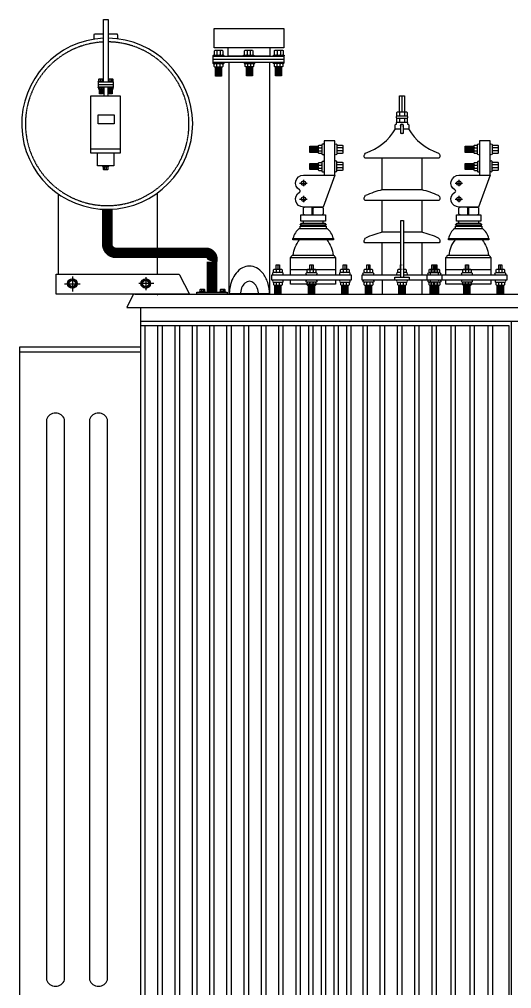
# Model space of a CAD drawing. Header units: millimetres. Extents: x 20927 to 53748, y 38421 to 54891.
# Drawn here: x 38698 to 39786, y 44776 to 46917 of the extents above; entities that cross this region are included whole.
import ezdxf

# ---------------------------------------------------------------- set-up
doc = ezdxf.new("R2010")
doc.units = ezdxf.units.MM
doc.linetypes.add('CENTERX2', pattern=[101.6, 63.5, -12.7, 12.7, -12.7])
doc.linetypes.add('DASHEDX2', pattern=[1.5, 1, -0.5])
doc.layers.add('Btrans.', color=2, linetype='Continuous')
doc.layers.add('HIGHT', color=8, linetype='Continuous')

msp = doc.modelspace()

# ---------------------------------------------------------------- linework, layer by layer
at = {"layer": 'Btrans.'}
for p, q in [((38965.2, 46280.3), (38965.2, 44467.6)), ((38965.2, 46250.3), (40635.2, 46250.3)), ((39785.2, 46250.3), (39785.2, 44568.6))]:
    msp.add_line(p, q, dxfattribs=at)
for points in [[(38949.6, 46309.2), (38935.2, 46280.3), (40665.2, 46280.3), (40650.7, 46309.2), (38953.2, 46309.2)], [(38965.2, 46192.6), (38697.7, 46192.6), (38697.7, 44635.9), (38965.2, 44635.9)], [(38697.7, 46182.6), (38965.2, 46182.6)]]:
    msp.add_lwpolyline(points, dxfattribs=at)
at = {"layer": 'HIGHT'}
for p, q in [((39134.6, 46847.6), (39134.6, 46839)), ((39141.5, 46847.6), (39141.5, 46839)), ((39201.2, 46847.6), (39201.2, 46839)), ((39208.1, 46847.6), (39208.1, 46839)), ((39267.9, 46847.7), (39267.9, 46839.1)), ((39274.8, 46847.7), (39274.8, 46839.1)), ((39144.7, 46810.5), (39131.2, 46810.5)), ((39144.7, 46808.4), (39131.2, 46808.4)), ((39144.7, 46806.3), (39131.2, 46806.3)), ((39144.7, 46804.2), (39131.2, 46804.2)), ((39144.7, 46802.1), (39131.2, 46802.1)), ((39144.7, 46800), (39131.2, 46800)), ((39134.5, 46812.5), (39134.5, 46817.6)), ((39141.4, 46812.5), (39141.4, 46817.6)), ((39213.1, 46810.7), (39199.6, 46810.7)), ((39213.1, 46808.6), (39199.6, 46808.6)), ((39213.1, 46806.5), (39199.6, 46806.5)), ((39213.1, 46804.4), (39199.6, 46804.4)), ((39213.1, 46802.3), (39199.6, 46802.3)), ((39213.1, 46800.3), (39199.6, 46800.3)), ((39202.9, 46812.8), (39202.9, 46817.9)), ((39209.8, 46812.8), (39209.8, 46817.9)), ((39277.6, 46810.9), (39264.1, 46810.9)), ((39277.6, 46808.8), (39264.1, 46808.8)), ((39277.6, 46806.7), (39264.1, 46806.7)), ((39277.6, 46804.6), (39264.1, 46804.6)), ((39277.6, 46802.6), (39264.1, 46802.6)), ((39277.6, 46800.5), (39264.1, 46800.5)), ((39267.4, 46813), (39267.4, 46818.1)), ((39274.4, 46813), (39274.4, 46818.1)), ((38876.3, 46784.8), (38876.3, 46780.5)), ((38879.8, 46784.8), (38879.8, 46780.5)), ((38897.8, 46784.8), (38897.8, 46780.5)), ((38901.3, 46784.8), (38901.3, 46780.5)), ((39144.7, 46797.9), (39131.2, 46797.9)), ((39144.7, 46795.8), (39131.2, 46795.8)), ((39144.7, 46793.7), (39131.2, 46793.7)), ((39213.1, 46798.2), (39199.6, 46798.2)), ((39213.1, 46796.1), (39199.6, 46796.1)), ((39213.1, 46794), (39199.6, 46794)), ((39277.6, 46798.4), (39264.1, 46798.4)), ((39277.6, 46796.3), (39264.1, 46796.3)), ((39277.6, 46794.2), (39264.1, 46794.2)), ((38872.7, 46772.8), (38904.8, 46772.8)), ((38881.4, 46761.5), (38874.7, 46761.5)), ((38881.4, 46760.4), (38874.7, 46760.4)), ((38881.4, 46759.4), (38874.7, 46759.4)), ((38881.4, 46758.3), (38874.7, 46758.3)), ((38881.4, 46757.3), (38874.7, 46757.3)), ((38876.3, 46765.1), (38875.8, 46765.6)), ((38876.9, 46761.9), (38876.3, 46762.5)), ((38879.8, 46765.1), (38879.2, 46765.6)), ((38879.2, 46761.9), (38879.8, 46762.5)), ((38884.2, 46766.8), (38884.2, 46748)), ((38893.3, 46766.8), (38893.3, 46748)), ((38902.9, 46761.5), (38896.2, 46761.5)), ((38902.9, 46760.4), (38896.2, 46760.4)), ((38902.9, 46759.4), (38896.2, 46759.4)), ((38902.9, 46758.4), (38896.2, 46758.4)), ((38902.9, 46757.3), (38896.2, 46757.3)), ((38897.8, 46765.1), (38898.4, 46765.6)), ((38898.4, 46761.9), (38897.8, 46762.5)), ((38901.3, 46765.1), (38900.7, 46765.6)), ((38900.7, 46761.9), (38901.3, 46762.5)), ((38881.4, 46756.3), (38874.7, 46756.3)), ((38881.4, 46755.2), (38874.7, 46755.2)), ((38881.4, 46754.2), (38874.7, 46754.2)), ((38881.4, 46753.1), (38874.7, 46753.1)), ((38902.9, 46756.3), (38896.2, 46756.3)), ((38902.9, 46755.2), (38896.2, 46755.2)), ((38902.9, 46754.2), (38896.2, 46754.2)), ((38902.9, 46753.1), (38896.2, 46753.1)), ((39543.7, 46747.6), (39543.7, 46712.5)), ((39537.9, 46711.3), (39537.9, 46704.3)), ((39537.9, 46697.2), (39537.9, 46690.2)), ((39549.6, 46711.3), (39549.6, 46704.3)), ((39549.6, 46697.2), (39549.6, 46690.2)), ((39540.9, 46664.9), (39540.9, 46683.9)), ((39341.8, 46623), (39341.8, 46636.5)), ((39343.8, 46623), (39343.8, 46636.5)), ((39345.9, 46623), (39345.9, 46636.5)), ((39348, 46623), (39348, 46636.5)), ((39350.1, 46623), (39350.1, 46636.5)), ((39352.2, 46623), (39352.2, 46636.5)), ((39354.3, 46623), (39354.3, 46636.5)), ((39356.4, 46623), (39356.4, 46636.5)), ((39358.5, 46623), (39358.5, 46636.5)), ((39359.4, 46632.1), (39360.6, 46633.2)), ((39365.6, 46633.2), (39366.8, 46632.1)), ((39411.7, 46633.2), (39400.8, 46633.2)), ((39685.5, 46623), (39685.5, 46636.5)), ((39687.6, 46623), (39687.6, 46636.5)), ((39689.7, 46623), (39689.7, 46636.5)), ((39691.8, 46623), (39691.8, 46636.5)), ((39693.9, 46623), (39693.9, 46636.5)), ((39696, 46623), (39696, 46636.5)), ((39698.1, 46623), (39698.1, 46636.5)), ((39700.2, 46623), (39700.2, 46636.5)), ((39702.3, 46623), (39702.3, 46636.5)), ((39703.1, 46634.4), (39704.3, 46633.2)), ((39709.4, 46633.2), (39710.6, 46634.4)), ((39755.5, 46633.2), (39744.5, 46633.2)), ((39365.6, 46626.3), (39366.8, 46627.5)), ((39411.7, 46626.3), (39400.8, 46626.3)), ((39703.1, 46627.5), (39704.3, 46626.3)), ((39755.5, 46626.3), (39744.5, 46626.3)), ((38886.3, 46591.2), (38885.6, 46591.9)), ((38885.6, 46585.3), (38886.3, 46586)), ((38890.5, 46591.2), (38889.8, 46591.9)), ((38889.8, 46585.3), (38890.5, 46586)), ((39341.8, 46584.9), (39341.8, 46598.5)), ((39343.8, 46584.9), (39343.8, 46598.5)), ((39345.9, 46584.9), (39345.9, 46598.5)), ((39348, 46584.9), (39348, 46598.5)), ((39350.1, 46584.9), (39350.1, 46598.5)), ((39352.2, 46584.9), (39352.2, 46598.5)), ((39354.3, 46584.9), (39354.3, 46598.5)), ((39356.4, 46584.9), (39356.4, 46598.5)), ((39358.5, 46584.9), (39358.5, 46598.5)), ((39359.4, 46594), (39360.6, 46595.1)), ((39359.4, 46589.4), (39360.6, 46588.2)), ((39365.6, 46595.1), (39366.8, 46594)), ((39365.6, 46588.2), (39366.8, 46589.4)), ((39400.8, 46595.6), (39399.6, 46594.4)), ((39400.8, 46588.7), (39399.6, 46589.8)), ((39412.9, 46594.4), (39411.7, 46595.6)), ((39412.9, 46589.8), (39411.7, 46588.7)), ((39685.5, 46584.9), (39685.5, 46598.5)), ((39687.6, 46584.9), (39687.6, 46598.5)), ((39689.7, 46584.9), (39689.7, 46598.5)), ((39691.8, 46584.9), (39691.8, 46598.5)), ((39693.9, 46584.9), (39693.9, 46598.5)), ((39696, 46584.9), (39696, 46598.5)), ((39698.1, 46584.9), (39698.1, 46598.5)), ((39700.2, 46584.9), (39700.2, 46598.5)), ((39702.3, 46584.9), (39702.3, 46598.5)), ((39703.1, 46596.3), (39704.3, 46595.1)), ((39704.3, 46588.2), (39709.4, 46588.2)), ((39709.4, 46595.1), (39710.6, 46596.3)), ((39755.5, 46595.6), (39744.5, 46595.6)), ((39755.5, 46588.7), (39744.5, 46588.7)), ((38783.9, 46354), (38783.9, 46531.2)), ((39002.2, 46532.8), (39002.2, 46412.8)), ((39499.8, 46352.7), (39499.8, 46423)), ((39587.7, 46423), (39587.7, 46352.7)), ((39002.2, 46389.4), (39002.2, 46354)), ((39269.1, 46374.3), (39269.1, 46364.8)), ((39343.6, 46374.3), (39343.6, 46364.8)), ((39417.3, 46374.3), (39417.3, 46364.8)), ((39469.3, 46374.3), (39469.3, 46364.8)), ((39543.7, 46374.3), (39543.8, 46374.3)), ((39612.9, 46374.3), (39612.9, 46364.8)), ((39614.1, 46364.8), (39614.1, 46374.3)), ((39616.4, 46374.3), (39616.4, 46364.8)), ((39617.5, 46374.3), (39617.5, 46364.8)), ((39687.3, 46374.3), (39687.3, 46364.8)), ((39761.1, 46374.3), (39761.1, 46364.8)), ((39266.8, 46364.8), (39265.7, 46363.7)), ((39265.7, 46358.6), (39266.8, 46357.4)), ((39273.8, 46364.8), (39272.6, 46363.7)), ((39272.6, 46358.6), (39273.8, 46357.4)), ((39341.3, 46364.8), (39340.1, 46363.7)), ((39340.1, 46358.6), (39341.3, 46357.4)), ((39348.2, 46364.8), (39347, 46363.7)), ((39347, 46358.6), (39348.2, 46357.4)), ((39415, 46364.8), (39413.9, 46363.7)), ((39413.9, 46358.6), (39415, 46357.4)), ((39419.6, 46364.8), (39420.8, 46363.7)), ((39420.8, 46358.6), (39422, 46357.4)), ((39464.7, 46364.8), (39465.9, 46363.7)), ((39465.9, 46358.6), (39464.7, 46357.4)), ((39471.6, 46364.8), (39472.8, 46363.7)), ((39472.8, 46358.6), (39474, 46357.4)), ((39539.1, 46364.8), (39540.3, 46363.7)), ((39540.3, 46358.6), (39539.1, 46357.4)), ((39543.7, 46364.8), (39543.8, 46364.8)), ((39548.4, 46364.8), (39547.2, 46363.7)), ((39547.2, 46358.6), (39548.4, 46357.4)), ((39599.4, 46341), (39599.4, 46352.7)), ((39609.4, 46363.7), (39609.4, 46358.6)), ((39612.9, 46364.8), (39614.1, 46363.7)), ((39614.1, 46358.6), (39615.2, 46357.4)), ((39616.3, 46363.7), (39616.3, 46358.6)), ((39622.2, 46364.8), (39621, 46363.7)), ((39621, 46358.6), (39622.2, 46357.4)), ((39631.6, 46352.7), (39631.6, 46341)), ((39683.8, 46363.7), (39683.8, 46358.6)), ((39690.8, 46363.7), (39690.8, 46358.6)), ((39757.6, 46363.7), (39757.6, 46358.6)), ((39764.5, 46363.7), (39764.5, 46358.6)), ((39267.1, 46328.9), (39265.9, 46330.1)), ((39272.8, 46330.1), (39272.8, 46335.1)), ((39341.3, 46328.9), (39340.1, 46330.1)), ((39348.2, 46328.9), (39347, 46330.1)), ((39415.3, 46328.9), (39414.1, 46330.1)), ((39421, 46330.1), (39421, 46335.1)), ((39466.1, 46330.1), (39466.1, 46335.1)), ((39473, 46335.1), (39474.2, 46336.3)), ((39474.2, 46328.9), (39473, 46330.1)), ((39499.8, 46341), (39499.8, 46309)), ((39540.3, 46330.1), (39540.3, 46335.1)), ((39547.2, 46330.1), (39547.2, 46335.1)), ((39587.7, 46341.2), (39587.7, 46309)), ((39609.6, 46335.1), (39610.8, 46336.3)), ((39611, 46309.2), (39611, 46328.9)), ((39614.3, 46330.1), (39614.3, 46335.1)), ((39615.4, 46328.9), (39616.6, 46330.1)), ((39616.6, 46335.1), (39617.7, 46336.3)), ((39619.8, 46328.9), (39619.8, 46309.2)), ((39621.2, 46330.1), (39621.2, 46335.1)), ((39683.8, 46335.1), (39682.7, 46336.3)), ((39682.7, 46328.9), (39683.8, 46330.1)), ((39690.8, 46335.1), (39691.9, 46336.3)), ((39757.8, 46335.1), (39756.7, 46336.3)), ((39756.7, 46328.9), (39757.8, 46330.1)), ((39764.8, 46335.1), (39765.9, 46336.3)), ((39765.9, 46328.9), (39764.8, 46330.1)), ((39048.8, 46310.1), (39073.5, 46310.1)), ((39100.3, 46316.1), (39099.7, 46315.5)), ((39100.9, 46321), (39100.3, 46320.4)), ((39103.2, 46321), (39103.8, 46320.4)), ((39103.8, 46316.1), (39103.2, 46315.5)), ((39113.4, 46310.1), (39138, 46310.1)), ((39144.7, 46321), (39145.3, 46320.4)), ((39145.3, 46316.1), (39144.7, 46315.5)), ((39149.3, 46321), (39148.7, 46320.4)), ((39148.7, 46316.1), (39149.3, 46315.5)), ((39276.1, 46328), (39262.6, 46328)), ((39276.1, 46325.9), (39262.6, 46325.9)), ((39276.1, 46323.8), (39262.6, 46323.8)), ((39276.1, 46321.7), (39262.6, 46321.7)), ((39276.1, 46319.6), (39262.6, 46319.6)), ((39276.1, 46317.5), (39262.6, 46317.5)), ((39276.1, 46315.4), (39262.6, 46315.4)), ((39276.1, 46313.3), (39262.6, 46313.3)), ((39276.1, 46311.3), (39262.6, 46311.3)), ((39350.3, 46328), (39336.8, 46328)), ((39350.3, 46325.9), (39336.8, 46325.9)), ((39350.3, 46323.8), (39336.8, 46323.8)), ((39350.3, 46321.7), (39336.8, 46321.7)), ((39350.3, 46319.6), (39336.8, 46319.6)), ((39350.3, 46317.5), (39336.8, 46317.5)), ((39350.3, 46315.4), (39336.8, 46315.4)), ((39350.3, 46313.3), (39336.8, 46313.3)), ((39350.3, 46311.3), (39336.8, 46311.3)), ((39424.3, 46328), (39410.8, 46328)), ((39424.3, 46325.9), (39410.8, 46325.9)), ((39424.3, 46323.8), (39410.8, 46323.8)), ((39424.3, 46321.7), (39410.8, 46321.7)), ((39424.3, 46319.6), (39410.8, 46319.6)), ((39424.3, 46317.5), (39410.8, 46317.5)), ((39424.3, 46315.4), (39410.8, 46315.4)), ((39424.3, 46313.3), (39410.8, 46313.3)), ((39424.3, 46311.3), (39410.8, 46311.3)), ((39476.3, 46328), (39462.8, 46328)), ((39476.3, 46325.9), (39462.8, 46325.9)), ((39476.3, 46323.8), (39462.8, 46323.8)), ((39476.3, 46321.7), (39462.8, 46321.7)), ((39476.3, 46319.6), (39462.8, 46319.6)), ((39476.3, 46317.5), (39462.8, 46317.5)), ((39476.3, 46315.4), (39462.8, 46315.4)), ((39476.3, 46313.3), (39462.8, 46313.3)), ((39476.3, 46311.3), (39462.8, 46311.3)), ((39550.5, 46328), (39537, 46328)), ((39550.5, 46325.9), (39537, 46325.9)), ((39550.5, 46323.8), (39537, 46323.8)), ((39550.5, 46321.7), (39537, 46321.7)), ((39550.5, 46319.6), (39537, 46319.6)), ((39550.5, 46317.5), (39537, 46317.5)), ((39550.5, 46315.4), (39537, 46315.4)), ((39550.5, 46313.3), (39537, 46313.3)), ((39550.5, 46311.3), (39537, 46311.3)), ((39624.5, 46328), (39606.3, 46328)), ((39624.5, 46325.9), (39606.3, 46325.9)), ((39624.5, 46323.8), (39606.3, 46323.8)), ((39624.5, 46321.7), (39606.3, 46321.7)), ((39624.5, 46319.6), (39606.3, 46319.6)), ((39624.5, 46317.5), (39606.3, 46317.5)), ((39624.5, 46315.4), (39606.3, 46315.4)), ((39624.5, 46313.3), (39606.3, 46313.3)), ((39624.5, 46311.3), (39606.3, 46311.3)), ((39694, 46328), (39680.5, 46328)), ((39694, 46325.9), (39680.5, 46325.9)), ((39694, 46323.8), (39680.5, 46323.8)), ((39694, 46321.7), (39680.5, 46321.7)), ((39694, 46319.6), (39680.5, 46319.6)), ((39694, 46317.5), (39680.5, 46317.5)), ((39694, 46315.4), (39680.5, 46315.4)), ((39694, 46313.3), (39680.5, 46313.3)), ((39694, 46311.3), (39680.5, 46311.3)), ((39768, 46328), (39754.5, 46328)), ((39768, 46325.9), (39754.5, 46325.9)), ((39768, 46323.8), (39754.5, 46323.8)), ((39768, 46321.7), (39754.5, 46321.7)), ((39768, 46319.6), (39754.5, 46319.6)), ((39768, 46317.5), (39754.5, 46317.5)), ((39768, 46315.4), (39754.5, 46315.4)), ((39768, 46313.3), (39754.5, 46313.3)), ((39768, 46311.3), (39754.5, 46311.3)), ((38975.2, 46240.3), (38975.2, 44578.2)), ((39003.3, 46240.3), (39003.3, 44578.2)), ((39013.3, 46240.3), (39013.3, 44578.2)), ((39041.5, 46240.3), (39041.5, 44578.2)), ((39051.5, 46240.3), (39051.5, 44578.2)), ((39079.7, 46240.3), (39079.7, 44578.2)), ((39089.7, 46240.3), (39089.7, 44578.2)), ((39117.8, 46240.3), (39117.8, 44578.2)), ((39127.8, 46240.3), (39127.8, 44578.2)), ((39156, 46240.3), (39156, 44578.2)), ((39166, 46240.3), (39166, 44578.2)), ((39194.2, 46240.3), (39194.2, 44578.2)), ((39204.2, 46240.3), (39204.2, 44578.2)), ((39232.3, 46240.3), (39232.3, 44578.2)), ((39242.3, 46240.3), (39242.3, 44578.2)), ((39270.5, 46240.3), (39270.5, 44578.2)), ((39280.5, 46240.3), (39280.5, 44578.2)), ((39308.7, 46240.3), (39308.7, 44578.2)), ((39318.7, 46240.3), (39318.7, 44578.2)), ((39336.7, 46240.3), (39336.7, 44578.2)), ((39346.7, 46240.3), (39346.7, 44578.2)), ((39364.7, 46240.3), (39364.7, 44578.2)), ((39374.7, 46240.3), (39374.7, 44578.2)), ((39392.7, 46240.3), (39392.7, 44578.2)), ((39402.7, 46240.3), (39402.7, 44578.2)), ((39420.7, 46240.3), (39420.7, 44578.2)), ((39430.7, 46240.3), (39430.7, 44578.2)), ((39456.8, 46240.3), (39456.8, 44578.2)), ((39466.8, 46240.3), (39466.8, 44578.2)), ((39495, 46240.3), (39495, 44578.2)), ((39505, 46240.3), (39505, 44578.2)), ((39533.2, 46240.3), (39533.2, 44578.2)), ((39543.2, 46240.3), (39543.2, 44578.2)), ((39571.3, 46240.3), (39571.3, 44578.2)), ((39581.3, 46240.3), (39581.3, 44578.2)), ((39609.5, 46240.3), (39609.5, 44578.2)), ((39619.5, 46240.3), (39619.5, 44578.2)), ((39651.5, 46240.3), (39651.5, 44578.2)), ((39661.5, 46240.3), (39661.5, 44578.2)), ((39693.5, 46240.3), (39693.5, 44578.2)), ((39703.5, 46240.3), (39703.5, 44578.2)), ((39733.5, 46240.3), (39733.5, 44578.2)), ((39743.5, 46240.3), (39743.5, 44578.2))]:
    msp.add_line(p, q, dxfattribs=at)
at = {"layer": 'HIGHT', "linetype": 'CENTERX2'}
for p, q in [((39317.4, 46555), (39333.8, 46555)), ((39325.9, 46562), (39325.9, 46548.3)), ((39661.2, 46555), (39677.6, 46555)), ((39669.6, 46562), (39669.6, 46548.3)), ((39325.9, 46526.8), (39325.9, 46512.7)), ((39669.6, 46526.8), (39669.6, 46512.7)), ((39317.4, 46519.8), (39333.8, 46519.8)), ((39661.2, 46519.8), (39677.6, 46519.8)), ((38797.1, 46332.3), (38831.9, 46332.3)), ((38814.8, 46349), (38814.8, 46315.5)), ((38995.3, 46333.3), (38961.8, 46333.3)), ((38977, 46347.2), (38977, 46318.5))]:
    msp.add_line(p, q, dxfattribs=at)
at = {"layer": 'HIGHT', "linetype": 'ByBlock'}
for p, q in [((39316.7, 46455.2), (39377.9, 46455.2)), ((39660.4, 46455.2), (39721.7, 46455.2))]:
    msp.add_line(p, q, dxfattribs=at)
at = {"layer": 'HIGHT'}
for points in [[(38883.7, 46778.7), (38883.7, 46916.8), (38893.9, 46916.8), (38893.9, 46778.7)], [(39129.9, 46837.8), (39128.8, 46839), (39128.8, 46847.6), (39129.9, 46848.8), (39146.2, 46848.8), (39147.4, 46847.6), (39147.4, 46839), (39146.2, 46837.8)], [(39133.4, 46848.8), (39134.6, 46847.6), (39135.8, 46848.8)], [(39140.4, 46848.8), (39141.5, 46847.6), (39142.7, 46848.8)], [(39251.7, 46853.8), (39251.7, 46835.4), (39159.7, 46835.4), (39159.7, 46853.8)], [(39196.5, 46837.8), (39195.3, 46839), (39195.3, 46847.6), (39196.5, 46848.8), (39212.8, 46848.8), (39214, 46847.6), (39214, 46839), (39212.8, 46837.8)], [(39202.4, 46848.8), (39201.2, 46847.6), (39200, 46848.8)], [(39206.9, 46848.8), (39208.1, 46847.6), (39209.3, 46848.8)], [(39263.2, 46837.9), (39262, 46839.1), (39262, 46847.7), (39263.2, 46848.8), (39279.5, 46848.8), (39280.6, 46847.7), (39280.6, 46839.1), (39279.5, 46837.9)], [(39266.7, 46848.8), (39267.9, 46847.7), (39269, 46848.8)], [(39273.6, 46848.8), (39274.8, 46847.7), (39276, 46848.8)], [(39282.7, 46828.4), (39126.5, 46828.4)], [(39135.8, 46837.8), (39134.6, 46839), (39133.4, 46837.8)], [(39142.7, 46837.8), (39141.5, 46839), (39140.4, 46837.8)], [(39250.9, 46821.4), (39250.9, 46310.5), (39161.8, 46310.5), (39161.8, 46821.4)], [(39200, 46837.8), (39201.2, 46839), (39202.4, 46837.8)], [(39209.3, 46837.8), (39208.1, 46839), (39206.9, 46837.8)], [(39266.7, 46837.9), (39267.9, 46839.1), (39269, 46837.9)], [(39276, 46837.9), (39274.8, 46839.1), (39273.6, 46837.9)], [(39146.1, 46818.8), (39147.2, 46817.6), (39147.2, 46812.5), (39146.1, 46811.4), (39129.8, 46811.4), (39128.6, 46812.5), (39128.6, 46817.6), (39129.8, 46818.8)], [(39144.7, 46811.4), (39144.7, 46791.7), (39131.2, 46791.7), (39131.2, 46811.4)], [(39135.6, 46818.8), (39134.5, 46817.6), (39133.3, 46818.8)], [(39133.3, 46811.4), (39134.5, 46812.5), (39135.6, 46811.4)], [(39142.6, 46818.8), (39141.4, 46817.6), (39140.2, 46818.8)], [(39140.2, 46811.4), (39141.4, 46812.5), (39142.6, 46811.4)], [(39214.5, 46819), (39215.7, 46817.9), (39215.7, 46812.8), (39214.5, 46811.6), (39198.2, 46811.6), (39197.1, 46812.8), (39197.1, 46817.9), (39198.2, 46819)], [(39213.1, 46811.6), (39213.1, 46791.9), (39199.6, 46791.9), (39199.6, 46811.6)], [(39201.7, 46819), (39202.9, 46817.9), (39204.1, 46819)], [(39201.7, 46811.6), (39202.9, 46812.8), (39204.1, 46811.6)], [(39211, 46819), (39209.8, 46817.9), (39208.7, 46819)], [(39211, 46811.6), (39209.8, 46812.8), (39208.7, 46811.6)], [(39279, 46819.2), (39280.2, 46818.1), (39280.2, 46813), (39279, 46811.8), (39262.7, 46811.8), (39261.6, 46813), (39261.6, 46818.1), (39262.7, 46819.2)], [(39277.6, 46811.8), (39277.6, 46792.1), (39264.1, 46792.1), (39264.1, 46811.8)], [(39266.3, 46819.2), (39267.4, 46818.1), (39268.6, 46819.2)], [(39268.6, 46811.8), (39267.4, 46813), (39266.3, 46811.8)], [(39273.2, 46819.2), (39274.4, 46818.1), (39275.5, 46819.2)], [(39275.5, 46811.8), (39274.4, 46813), (39273.2, 46811.8)], [(38874, 46779.9), (38873.4, 46780.5), (38873.4, 46784.8), (38874, 46785.4), (38882.1, 46785.4), (38882.7, 46784.8), (38882.7, 46780.5), (38882.1, 46779.9)], [(38876.9, 46785.4), (38876.3, 46784.8), (38875.8, 46785.4)], [(38875.8, 46779.9), (38876.3, 46780.5), (38876.9, 46779.9)], [(38880.4, 46785.4), (38879.8, 46784.8), (38879.2, 46785.4)], [(38879.2, 46779.9), (38879.8, 46780.5), (38880.4, 46779.9)], [(38895.5, 46779.9), (38894.9, 46780.5), (38894.9, 46784.8), (38895.5, 46785.4), (38903.6, 46785.4), (38904.2, 46784.8), (38904.2, 46780.5), (38903.6, 46779.9)], [(38897.3, 46785.4), (38897.8, 46784.8), (38898.4, 46785.4)], [(38898.4, 46779.9), (38897.8, 46780.5), (38897.3, 46779.9)], [(38900.7, 46785.4), (38901.3, 46784.8), (38901.9, 46785.4)], [(38901.9, 46779.9), (38901.3, 46780.5), (38900.7, 46779.9)], [(38882.1, 46765.6), (38882.7, 46765.1), (38882.7, 46762.5), (38882.1, 46761.9), (38874, 46761.9), (38873.4, 46762.5), (38873.4, 46765.1), (38874, 46765.6)], [(38881.4, 46761.9), (38881.4, 46752.1), (38874.7, 46752.1), (38874.7, 46761.9)], [(38875.8, 46761.9), (38876.3, 46762.5), (38876.3, 46765.1), (38876.9, 46765.6)], [(38880.4, 46761.9), (38879.8, 46762.5), (38879.8, 46765.1), (38880.4, 46765.6)], [(38903.6, 46765.6), (38904.2, 46765.1), (38904.2, 46762.5), (38903.6, 46761.9), (38895.5, 46761.9), (38894.9, 46762.5), (38894.9, 46765.1), (38895.5, 46765.6)], [(38902.9, 46761.9), (38902.9, 46752.1), (38896.2, 46752.1), (38896.2, 46761.9)], [(38897.3, 46761.9), (38897.8, 46762.5), (38897.8, 46765.1), (38897.3, 46765.6)], [(38901.9, 46761.9), (38901.3, 46762.5), (38901.3, 46765.1), (38901.9, 46765.6)], [(39537.9, 46712.5), (39537.9, 46747.6), (39549.6, 46747.6), (39549.6, 46712.5)], [(39533.2, 46703.1), (39532, 46704.3), (39532, 46711.3), (39533.2, 46712.5), (39554.3, 46712.5), (39555.5, 46711.3), (39555.5, 46704.3), (39554.3, 46703.1)], [(39533.2, 46689), (39532, 46690.2), (39532, 46697.2), (39533.2, 46698.4)], [(39536.7, 46712.5), (39537.9, 46711.3), (39539.1, 46712.5)], [(39539.1, 46703.1), (39537.9, 46704.3), (39536.7, 46703.1)], [(39536.7, 46698.4), (39537.9, 46697.2), (39539.1, 46698.4)], [(39548.4, 46712.5), (39549.6, 46711.3), (39550.8, 46712.5)], [(39550.8, 46703.1), (39549.6, 46704.3), (39548.4, 46703.1)], [(39550.8, 46698.4), (39549.6, 46697.2), (39548.4, 46698.4)], [(39554.3, 46698.4), (39555.5, 46697.2), (39555.5, 46690.2), (39554.3, 46689)], [(39539.1, 46689), (39537.9, 46690.2), (39536.7, 46689)], [(39548.4, 46689), (39549.6, 46690.2), (39550.8, 46689)], [(38920.9, 46630.3), (38855.9, 46630.3)], [(39359.4, 46623), (39339.7, 46623), (39339.7, 46636.5), (39359.4, 46636.5)], [(39366.8, 46621.6), (39365.6, 46620.5), (39360.6, 46620.5), (39359.4, 46621.6), (39359.4, 46637.9), (39360.6, 46639.1), (39365.6, 46639.1), (39366.8, 46637.9)], [(39359.4, 46634.4), (39360.6, 46633.2), (39365.6, 46633.2), (39366.8, 46634.4)], [(39399.6, 46637.9), (39400.8, 46639.1), (39411.7, 46639.1), (39412.9, 46637.9), (39412.9, 46621.6), (39411.7, 46620.5), (39400.8, 46620.5), (39399.6, 46621.6)], [(39399.6, 46632.1), (39400.8, 46633.2), (39399.6, 46634.4)], [(39412.9, 46634.4), (39411.7, 46633.2), (39412.9, 46632.1)], [(39703.1, 46623), (39683.4, 46623), (39683.4, 46636.5), (39703.1, 46636.5)], [(39710.6, 46621.6), (39709.4, 46620.5), (39704.3, 46620.5), (39703.1, 46621.6), (39703.1, 46637.9), (39704.3, 46639.1), (39709.4, 46639.1), (39710.6, 46637.9)], [(39703.1, 46632.1), (39704.3, 46633.2), (39709.4, 46633.2), (39710.6, 46632.1)], [(39743.4, 46637.9), (39744.5, 46639.1), (39755.5, 46639.1), (39756.7, 46637.9), (39756.7, 46621.6), (39755.5, 46620.5), (39744.5, 46620.5), (39743.4, 46621.6)], [(39743.4, 46634.4), (39744.5, 46633.2), (39743.4, 46632.1)], [(39756.7, 46632.1), (39755.5, 46633.2), (39756.7, 46634.4)], [(38906.3, 46621.3), (38906.3, 46593.3), (38870.4, 46593.3), (38870.4, 46621.3)], [(39359.4, 46627.5), (39360.6, 46626.3), (39359.4, 46625.1)], [(39360.6, 46626.3), (39365.6, 46626.3), (39366.8, 46625.1)], [(39399.6, 46625.1), (39400.8, 46626.3), (39399.6, 46627.5)], [(39412.9, 46625.1), (39411.7, 46626.3), (39412.9, 46627.5)], [(39587.7, 46610.5), (39587.7, 46540.2), (39499.8, 46540.2), (39499.8, 46610.5)], [(39703.1, 46625.1), (39704.3, 46626.3), (39709.4, 46626.3)], [(39710.6, 46625.1), (39709.4, 46626.3), (39710.6, 46627.5)], [(39743.4, 46627.5), (39744.5, 46626.3), (39743.4, 46625.1)], [(39756.7, 46627.5), (39755.5, 46626.3), (39756.7, 46625.1)], [(38883.5, 46591.9), (38882.8, 46591.2), (38882.8, 46586), (38883.5, 46585.3), (38893.3, 46585.3), (38894, 46586), (38894, 46591.2), (38893.3, 46591.9)], [(38887, 46585.3), (38886.3, 46586), (38886.3, 46591.2), (38887, 46591.9)], [(38891.2, 46585.3), (38890.5, 46586), (38890.5, 46591.2), (38891.2, 46591.9)], [(39359.4, 46584.9), (39339.7, 46584.9), (39339.7, 46598.5), (39359.4, 46598.5)], [(39366.8, 46583.5), (39365.6, 46582.4), (39360.6, 46582.4), (39359.4, 46583.5), (39359.4, 46599.8), (39360.6, 46601), (39365.6, 46601), (39366.8, 46599.8)], [(39359.4, 46596.3), (39360.6, 46595.1), (39365.6, 46595.1), (39366.8, 46596.3)], [(39359.4, 46587.1), (39360.6, 46588.2), (39365.6, 46588.2), (39366.8, 46587.1)], [(39399.6, 46600.3), (39400.8, 46601.5), (39411.7, 46601.5), (39412.9, 46600.3), (39412.9, 46584), (39411.7, 46582.8), (39400.8, 46582.8), (39399.6, 46584)], [(39412.9, 46596.8), (39411.7, 46595.6), (39400.8, 46595.6), (39399.6, 46596.8)], [(39412.9, 46587.5), (39411.7, 46588.7), (39400.8, 46588.7), (39399.6, 46587.5)], [(39703.1, 46584.9), (39683.4, 46584.9), (39683.4, 46598.5), (39703.1, 46598.5)], [(39710.6, 46583.5), (39709.4, 46582.4), (39704.3, 46582.4), (39703.1, 46583.5), (39703.1, 46599.8), (39704.3, 46601), (39709.4, 46601), (39710.6, 46599.8)], [(39703.1, 46594), (39704.3, 46595.1), (39709.4, 46595.1), (39710.6, 46594)], [(39703.1, 46589.4), (39704.3, 46588.2), (39703.1, 46587.1)], [(39710.6, 46587.1), (39709.4, 46588.2), (39710.6, 46589.4)], [(39743.4, 46600.3), (39744.5, 46601.5), (39755.5, 46601.5), (39756.7, 46600.3), (39756.7, 46584), (39755.5, 46582.8), (39744.5, 46582.8), (39743.4, 46584)], [(39743.4, 46596.8), (39744.5, 46595.6), (39743.4, 46594.4)], [(39743.4, 46587.5), (39744.5, 46588.7), (39743.4, 46589.8)], [(39756.7, 46594.4), (39755.5, 46595.6), (39756.7, 46596.8)], [(39756.7, 46589.8), (39755.5, 46588.7), (39756.7, 46587.5)], [(39540.8, 46446.5), (39499.8, 46446.5), (39499.8, 46516.8)], [(39587.7, 46516.8), (39587.7, 46446.5), (39546.7, 46446.5)], [(39540.8, 46347), (39540.8, 46472.6), (39546.7, 46472.6), (39546.7, 46347)], [(39265.7, 46364.8), (39265.7, 46374.3), (39272.6, 46374.3), (39272.6, 46364.8)], [(39340.1, 46364.8), (39340.1, 46374.3), (39347, 46374.3), (39347, 46364.8)], [(39413.9, 46364.8), (39413.9, 46374.3), (39420.8, 46374.3), (39420.8, 46364.8)], [(39465.9, 46364.8), (39465.9, 46374.3), (39472.8, 46374.3), (39472.8, 46364.8)], [(39540.3, 46364.8), (39540.3, 46374.3), (39540.8, 46374.3)], [(39546.7, 46374.3), (39547.2, 46374.3), (39547.2, 46364.8)], [(39609.4, 46364.8), (39609.4, 46374.3), (39621, 46374.3), (39621, 46364.8)], [(39683.8, 46364.8), (39683.8, 46374.3), (39690.8, 46374.3), (39690.8, 46364.8)], [(39757.6, 46364.8), (39757.6, 46374.3), (39764.6, 46374.3), (39764.6, 46364.8)], [(39261, 46357.4), (39259.8, 46358.6), (39259.8, 46363.7), (39261, 46364.8), (39277.3, 46364.8), (39278.5, 46363.7), (39278.5, 46358.6), (39277.3, 46357.4)], [(39264.5, 46364.8), (39265.7, 46363.7), (39265.7, 46358.6), (39264.5, 46357.4)], [(39271.4, 46364.8), (39272.6, 46363.7), (39272.6, 46358.6), (39271.4, 46357.4)], [(39335.4, 46357.4), (39334.2, 46358.6), (39334.2, 46363.7), (39335.4, 46364.8), (39351.7, 46364.8), (39352.9, 46363.7), (39352.9, 46358.6), (39351.7, 46357.4)], [(39338.9, 46364.8), (39340.1, 46363.7), (39340.1, 46358.6), (39338.9, 46357.4)], [(39345.8, 46364.8), (39347, 46363.7), (39347, 46358.6), (39345.8, 46357.4)], [(39409.2, 46357.4), (39408, 46358.6), (39408, 46363.7), (39409.2, 46364.8), (39425.5, 46364.8), (39426.6, 46363.7), (39426.6, 46358.6), (39425.5, 46357.4)], [(39412.7, 46364.8), (39413.9, 46363.7), (39413.9, 46358.6), (39412.7, 46357.4)], [(39422, 46364.8), (39420.8, 46363.7), (39420.8, 46358.6), (39419.6, 46357.4)], [(39546.7, 46352.7), (39775.2, 46352.7), (39775.2, 46341), (39455.9, 46341), (39455.9, 46352.7), (39540.8, 46352.7)], [(39461.2, 46357.4), (39460, 46358.6), (39460, 46363.7), (39461.2, 46364.8), (39477.5, 46364.8), (39478.7, 46363.7), (39478.7, 46358.6), (39477.5, 46357.4)], [(39467, 46364.8), (39465.9, 46363.7), (39465.9, 46358.6), (39467, 46357.4)], [(39474, 46364.8), (39472.8, 46363.7), (39472.8, 46358.6), (39471.6, 46357.4)], [(39535.6, 46357.4), (39534.4, 46358.6), (39534.4, 46363.7), (39535.6, 46364.8), (39540.8, 46364.8)], [(39540.8, 46364.1), (39540.3, 46363.7), (39540.3, 46358.6), (39540.8, 46358.1)], [(39546.7, 46364.8), (39551.9, 46364.8), (39553.1, 46363.7), (39553.1, 46358.6), (39551.9, 46357.4)], [(39546.7, 46364.1), (39547.2, 46363.7), (39547.2, 46358.6), (39546.7, 46358.1)], [(39604.7, 46357.4), (39603.6, 46358.6), (39603.6, 46363.7), (39604.7, 46364.8), (39625.7, 46364.8), (39626.9, 46363.7), (39626.9, 46358.6), (39625.7, 46357.4)], [(39609.4, 46357.4), (39608.2, 46358.6), (39608.2, 46363.7), (39609.4, 46364.8)], [(39608.3, 46364.8), (39609.4, 46363.7), (39610.6, 46364.8)], [(39610.6, 46357.4), (39609.4, 46358.6), (39608.3, 46357.4)], [(39615.2, 46364.8), (39614.1, 46363.7), (39614.1, 46358.6), (39612.9, 46357.4)], [(39617.5, 46364.8), (39616.3, 46363.7), (39615.2, 46364.8)], [(39615.2, 46357.4), (39616.3, 46358.6), (39617.5, 46357.4)], [(39619.8, 46364.8), (39621, 46363.7), (39621, 46358.6), (39619.8, 46357.4)], [(39621, 46364.8), (39622.2, 46363.7), (39622.2, 46358.6), (39621, 46357.4)], [(39679.1, 46357.4), (39678, 46358.6), (39678, 46363.7), (39679.1, 46364.8), (39695.4, 46364.8), (39696.6, 46363.7), (39696.6, 46358.6), (39695.4, 46357.4)], [(39685, 46364.8), (39683.8, 46363.7), (39682.7, 46364.8)], [(39682.7, 46357.4), (39683.8, 46358.6), (39685, 46357.4)], [(39689.6, 46364.8), (39690.8, 46363.7), (39691.9, 46364.8)], [(39691.9, 46357.4), (39690.8, 46358.6), (39689.6, 46357.4)], [(39752.9, 46357.4), (39751.8, 46358.6), (39751.8, 46363.7), (39752.9, 46364.8), (39769.2, 46364.8), (39770.4, 46363.7), (39770.4, 46358.6), (39769.2, 46357.4)], [(39758.8, 46364.8), (39757.6, 46363.7), (39756.5, 46364.8)], [(39756.5, 46357.4), (39757.6, 46358.6), (39758.8, 46357.4)], [(39763.4, 46364.8), (39764.5, 46363.7), (39765.7, 46364.8)], [(39763.4, 46357.4), (39764.5, 46358.6), (39765.7, 46357.4)], [(39277.5, 46336.3), (39278.7, 46335.1), (39278.7, 46330.1), (39277.5, 46328.9), (39261.2, 46328.9), (39260, 46330.1), (39260, 46335.1), (39261.2, 46336.3)], [(39276.1, 46328.9), (39276.1, 46309.2), (39262.6, 46309.2), (39262.6, 46328.9)], [(39267.1, 46336.3), (39265.9, 46335.1), (39264.7, 46336.3)], [(39264.7, 46328.9), (39265.9, 46330.1), (39265.9, 46335.1)], [(39271.6, 46336.3), (39272.8, 46335.1), (39274, 46336.3)], [(39271.6, 46328.9), (39272.8, 46330.1), (39274, 46328.9)], [(39351.7, 46336.3), (39352.9, 46335.1), (39352.9, 46330.1), (39351.7, 46328.9), (39335.4, 46328.9), (39334.2, 46330.1), (39334.2, 46335.1), (39335.4, 46336.3)], [(39350.3, 46328.9), (39350.3, 46309.2), (39336.8, 46309.2), (39336.8, 46328.9)], [(39341.3, 46336.3), (39340.1, 46335.1), (39338.9, 46336.3)], [(39338.9, 46328.9), (39340.1, 46330.1), (39340.1, 46335.1)], [(39348.2, 46336.3), (39347, 46335.1), (39345.8, 46336.3)], [(39345.8, 46328.9), (39347, 46330.1), (39347, 46335.1)], [(39425.7, 46336.3), (39426.9, 46335.1), (39426.9, 46330.1), (39425.7, 46328.9), (39409.4, 46328.9), (39408.2, 46330.1), (39408.2, 46335.1), (39409.4, 46336.3)], [(39424.3, 46328.9), (39424.3, 46309.2), (39410.8, 46309.2), (39410.8, 46328.9)], [(39415.3, 46336.3), (39414.1, 46335.1), (39412.9, 46336.3)], [(39412.9, 46328.9), (39414.1, 46330.1), (39414.1, 46335.1)], [(39419.8, 46336.3), (39421, 46335.1), (39422.2, 46336.3)], [(39422.2, 46328.9), (39421, 46330.1), (39419.8, 46328.9)], [(39477.7, 46336.3), (39478.9, 46335.1), (39478.9, 46330.1), (39477.7, 46328.9), (39461.4, 46328.9), (39460.2, 46330.1), (39460.2, 46335.1), (39461.4, 46336.3)], [(39476.3, 46328.9), (39476.3, 46309.2), (39462.8, 46309.2), (39462.8, 46328.9)], [(39464.9, 46336.3), (39466.1, 46335.1), (39467.3, 46336.3)], [(39467.3, 46328.9), (39466.1, 46330.1), (39464.9, 46328.9)], [(39471.8, 46328.9), (39473, 46330.1), (39473, 46335.1), (39471.8, 46336.3)], [(39527.6, 46341), (39527.6, 46347), (39559.9, 46347), (39559.9, 46341)], [(39551.9, 46336.3), (39553.1, 46335.1), (39553.1, 46330.1), (39551.9, 46328.9), (39535.6, 46328.9), (39534.4, 46330.1), (39534.4, 46335.1), (39535.6, 46336.3)], [(39550.5, 46328.9), (39550.5, 46309.2), (39537, 46309.2), (39537, 46328.9)], [(39539.1, 46336.3), (39540.3, 46335.1), (39541.5, 46336.3)], [(39541.5, 46328.9), (39540.3, 46330.1), (39539.1, 46328.9)], [(39548.4, 46336.3), (39547.2, 46335.1), (39546, 46336.3)], [(39546, 46328.9), (39547.2, 46330.1), (39548.4, 46328.9)], [(39625.9, 46336.3), (39627.1, 46335.1), (39627.1, 46330.1), (39625.9, 46328.9), (39605, 46328.9), (39603.8, 46330.1), (39603.8, 46335.1), (39605, 46336.3)], [(39624.5, 46328.9), (39624.5, 46309.2), (39606.3, 46309.2), (39606.3, 46328.9)], [(39609.6, 46328.9), (39608.4, 46330.1), (39608.4, 46335.1), (39609.6, 46336.3)], [(39609.6, 46330.1), (39609.6, 46335.1), (39608.5, 46336.3)], [(39608.5, 46328.9), (39609.6, 46330.1), (39610.8, 46328.9)], [(39613.1, 46336.3), (39614.3, 46335.1), (39615.5, 46336.3)], [(39613.1, 46328.9), (39614.3, 46330.1), (39615.5, 46328.9)], [(39617.7, 46328.9), (39616.6, 46330.1), (39616.6, 46335.1), (39615.4, 46336.3)], [(39622.4, 46336.3), (39621.2, 46335.1), (39620, 46336.3)], [(39622.4, 46328.9), (39621.2, 46330.1), (39620, 46328.9)], [(39621.2, 46336.3), (39622.4, 46335.1), (39622.4, 46330.1), (39621.2, 46328.9)], [(39695.4, 46336.3), (39696.6, 46335.1), (39696.6, 46330.1), (39695.4, 46328.9), (39679.1, 46328.9), (39678, 46330.1), (39678, 46335.1), (39679.1, 46336.3)], [(39694, 46328.9), (39694, 46309.2), (39680.5, 46309.2), (39680.5, 46328.9)], [(39685, 46328.9), (39683.8, 46330.1), (39683.8, 46335.1), (39685, 46336.3)], [(39690.8, 46330.1), (39690.8, 46335.1), (39689.6, 46336.3)], [(39689.6, 46328.9), (39690.8, 46330.1), (39691.9, 46328.9)], [(39769.4, 46336.3), (39770.6, 46335.1), (39770.6, 46330.1), (39769.4, 46328.9), (39753.2, 46328.9), (39752, 46330.1), (39752, 46335.1), (39753.2, 46336.3)], [(39768, 46328.9), (39768, 46309.2), (39754.5, 46309.2), (39754.5, 46328.9)], [(39759, 46328.9), (39757.8, 46330.1), (39757.8, 46335.1), (39759, 46336.3)], [(39763.6, 46328.9), (39764.8, 46330.1), (39764.8, 46335.1), (39763.6, 46336.3)], [(39098, 46315.5), (39097.4, 46316.1), (39097.4, 46320.4), (39098, 46321), (39106.1, 46321), (39106.7, 46320.4), (39106.7, 46316.1), (39106.1, 46315.5)], [(39099.7, 46321), (39100.3, 46320.4), (39100.3, 46316.1), (39100.9, 46315.5)], [(39104.4, 46321), (39103.8, 46320.4), (39103.8, 46316.1), (39104.4, 46315.5)], [(39142.9, 46315.5), (39142.4, 46316.1), (39142.4, 46320.4), (39142.9, 46321), (39151.1, 46321), (39151.7, 46320.4), (39151.7, 46316.1), (39151.1, 46315.5)], [(39145.9, 46321), (39145.3, 46320.4), (39145.3, 46316.1), (39145.9, 46315.5)], [(39148.2, 46321), (39148.7, 46320.4), (39148.7, 46316.1), (39148.2, 46315.5)], [(38965.2, 46240.3), (39780.2, 46240.3), (39780.2, 44568.6)]]:
    msp.add_lwpolyline(points, dxfattribs=at)
for points in [[(39128.2, 46896.3), (39282.1, 46896.3), (39282.1, 46853.8), (39128.2, 46853.8)], [(39126.5, 46835.5), (39282.7, 46835.5), (39282.7, 46821.4), (39126.5, 46821.4)], [(38872.7, 46778.7), (38904.8, 46778.7), (38904.8, 46766.8), (38872.7, 46766.8)], [(38855.9, 46748), (38920.9, 46748), (38920.9, 46621.3), (38855.9, 46621.3)], [(38871.7, 46706.2), (38907.4, 46706.2), (38907.4, 46686), (38871.7, 46686)], [(39431.4, 46341), (39255.7, 46341), (39255.7, 46352.7), (39431.4, 46352.7)], [(38814.8, 46322.8), (38823.9, 46328), (38823.9, 46338.5), (38814.8, 46343.7), (38805.8, 46338.5), (38805.8, 46328)], [(38977, 46322.8), (38986.1, 46328), (38986.1, 46338.5), (38977, 46343.7), (38968, 46338.5), (38968, 46328)], [(39090.2, 46314.2), (39157.4, 46314.2), (39157.4, 46309.7), (39090.2, 46309.7)]]:
    msp.add_lwpolyline(points, close=True, dxfattribs=at)
for points in [[(38862.9, 46872.9), (38862.9, 46882.8, -0.414214), (38865.2, 46885.2), (38883.7, 46885.2)], [(38893.9, 46885.2), (38911.9, 46885.2, -0.414214), (38914.3, 46882.8), (38914.3, 46873.8)], [(39127.5, 46835.5, -1.135579), (39127.5, 46837.8), (39148.6, 46837.8, -1.135579), (39148.6, 46835.5)], [(39194.1, 46835.5, -1.135579), (39194.1, 46837.8), (39215.2, 46837.8, -1.135579), (39215.2, 46835.5)], [(39195.8, 46821.4, 1.135579), (39195.8, 46819), (39216.9, 46819, 1.135579), (39216.9, 46821.4)], [(38872.8, 46778.7, -1.135579), (38872.8, 46779.9), (38883.3, 46779.9, -1.135579), (38883.3, 46778.7)], [(38904.8, 46778.7, 1.135579), (38904.8, 46779.9), (38894.3, 46779.9, 1.135579), (38894.3, 46778.7)], [(38894.3, 46766.8, 1.135579), (38894.3, 46765.6), (38904.8, 46765.6, 1.135579), (38904.8, 46766.8)], [(39557.8, 46675, 0.173722), (39624.3, 46621.3, -0.405237), (39625.8, 46610.5), (39461.7, 46610.5, -0.405237), (39463.2, 46621.3, 0.173722), (39529.7, 46675)], [(39546.3, 46675), (39559.6, 46675), (39559.6, 46682, 0.471469), (39556.6, 46684.4), (39556.6, 46689), (39530.9, 46689), (39530.9, 46684.4, 0.471469), (39527.9, 46682), (39527.9, 46675), (39540.9, 46675)], [(39540.9, 46683.9, -0.280335), (39546.3, 46683.9), (39546.3, 46664.9)], [(39394.9, 46572.6), (39369.4, 46502.2), (39325.9, 46502.2, -0.767012), (39317.1, 46535.1, 0.731645), (39316.9, 46539.9, -0.762576), (39325.9, 46572.6), (39394.9, 46572.6), (39394.9, 46648.8), (39371.5, 46648.8), (39371.5, 46572.6)], [(39371.5, 46640.3, 0.56779), (39366.8, 46640.3), (39366.8, 46619.2, 0.56779), (39371.5, 46619.2)], [(39394.9, 46640.3, -0.56779), (39399.6, 46640.3), (39399.6, 46619.2, -0.56779), (39394.9, 46619.2)], [(39738.7, 46572.6), (39713.2, 46502.2), (39669.6, 46502.2, -0.767012), (39660.8, 46535.1, 0.731645), (39660.6, 46539.9, -0.762576), (39669.6, 46572.6), (39738.7, 46572.6), (39738.7, 46648.8), (39715.3, 46648.8), (39715.3, 46572.6)], [(39715.3, 46619.2, -0.56779), (39710.6, 46619.2), (39710.6, 46640.3, -0.56779), (39715.3, 46640.3)], [(39738.7, 46640.3, -0.56779), (39743.4, 46640.3), (39743.4, 46619.2, -0.56779), (39738.7, 46619.2)], [(38882.1, 46593.3, 1.135579), (38882.1, 46591.9), (38894.7, 46591.9, 1.135579), (38894.7, 46593.3)], [(39371.5, 46602.2, 0.56779), (39366.8, 46602.2), (39366.8, 46581.1, 0.56779), (39371.5, 46581.1)], [(39394.9, 46581.6, 0.56779), (39399.6, 46581.6), (39399.6, 46602.7, 0.56779), (39394.9, 46602.7)], [(39715.3, 46602.2, 0.56779), (39710.6, 46602.2), (39710.6, 46581.1, 0.56779), (39715.3, 46581.1)], [(39738.7, 46581.6, 0.56779), (39743.4, 46581.6), (39743.4, 46602.7, 0.56779), (39738.7, 46602.7)], [(39624.3, 46527.6, -0.405237), (39625.8, 46516.8), (39461.7, 46516.8, -0.405237), (39463.2, 46527.6)], [(39345.2, 46484.8), (39345.2, 46499.8, 0.414214), (39342.9, 46502.2)], [(39689, 46484.8), (39689, 46499.8, 0.414214), (39686.6, 46502.2)], [(39540.8, 46423), (39461.7, 46423, -0.405237), (39463.2, 46433.8)], [(39624.3, 46433.8, -0.405237), (39625.8, 46423), (39546.7, 46423)], [(39251, 46309.2, 0.078202), (39246.9, 46335.4, 0.096246), (39235.3, 46356.9, 0.098621), (39222, 46367.9, 0.250838), (39190.8, 46367.9, 0.105207), (39176.7, 46355.9, 0.070782), (39167.8, 46340.7, 0.064024), (39162.6, 46321.1, 0.034289), (39161.8, 46309.2)], [(39279.7, 46352.7, 0.56779), (39279.7, 46357.4), (39258.6, 46357.4, 0.56779), (39258.6, 46352.7)], [(39333, 46352.7, -0.56779), (39333, 46357.4), (39354.1, 46357.4, -0.56779), (39354.1, 46352.7)], [(39427.9, 46352.7, 0.56779), (39427.9, 46357.4), (39406.8, 46357.4, 0.56779), (39406.8, 46352.7)], [(39458.8, 46352.7, -0.56779), (39458.8, 46357.4), (39479.9, 46357.4, -0.56779), (39479.9, 46352.7)], [(39540.8, 46357.4), (39533.2, 46357.4, 0.56779), (39533.2, 46352.7)], [(39554.3, 46352.7, 0.56779), (39554.3, 46357.4), (39546.7, 46357.4)], [(39602.3, 46352.7, -0.56779), (39602.3, 46357.4), (39628.1, 46357.4, -0.56779), (39628.1, 46352.7)], [(39676.7, 46352.7, -0.56779), (39676.7, 46357.4), (39697.8, 46357.4, -0.56779), (39697.8, 46352.7)], [(39750.5, 46352.7, -0.56779), (39750.5, 46357.4), (39771.6, 46357.4, -0.56779), (39771.6, 46352.7)], [(39258.8, 46341, 0.56779), (39258.8, 46336.3), (39279.9, 46336.3, 0.56779), (39279.9, 46341)], [(39354.1, 46341, -0.56779), (39354.1, 46336.3), (39333, 46336.3, -0.56779), (39333, 46341)], [(39407, 46341, 0.56779), (39407, 46336.3), (39428.1, 46336.3, 0.56779), (39428.1, 46341)], [(39480.1, 46341, -0.56779), (39480.1, 46336.3), (39459, 46336.3, -0.56779), (39459, 46341)], [(39533.2, 46341, 0.56779), (39533.2, 46336.3), (39554.3, 46336.3, 0.56779), (39554.3, 46341)], [(39628.3, 46341, -0.56779), (39628.3, 46336.3), (39602.6, 46336.3, -0.56779), (39602.6, 46341)], [(39697.8, 46341, -0.56779), (39697.8, 46336.3), (39676.7, 46336.3, -0.56779), (39676.7, 46341)], [(39750.8, 46341, 0.56779), (39750.8, 46336.3), (39771.8, 46336.3, 0.56779), (39771.8, 46341)]]:
    msp.add_lwpolyline(points, format="xyb", dxfattribs=at)
for points in [[(39148.5, 46818.8), (39127.4, 46818.8, -1.135579), (39127.4, 46821.2), (39148.5, 46821.2, -1.135579)], [(39281.4, 46819.2), (39260.3, 46819.2, -1.135579), (39260.3, 46821.6), (39281.4, 46821.6, -1.135579)], [(39281.9, 46835.6), (39260.8, 46835.6, -1.135579), (39260.8, 46837.9), (39281.9, 46837.9, -1.135579)], [(38872.8, 46766.8), (38883.3, 46766.8, -1.135579), (38883.3, 46765.6), (38872.8, 46765.6, -1.135579)], [(39532, 46703.1, 0.56779), (39532, 46698.4), (39555.5, 46698.4, 0.56779), (39555.5, 46703.1)], [(38779.4, 46354), (39049.9, 46354, -0.282559), (39052, 46352.7), (39073.8, 46309.6), (38779.4, 46309.6)], [(39096.8, 46315.5), (39107.3, 46315.5, -1.135579), (39107.3, 46314.3), (39096.8, 46314.3, -1.135579)], [(39152.3, 46314.3), (39141.7, 46314.3, -1.135579), (39141.7, 46315.5), (39152.3, 46315.5, -1.135579)], [(38757.7, 46032.9), (38757.7, 44795.6, 0.718827), (38797.7, 44795.6), (38797.7, 46032.9, 0.718827)], [(38852.7, 46032.9), (38852.7, 44795.6, 0.718827), (38892.7, 44795.6), (38892.7, 46032.9, 0.718827)]]:
    msp.add_lwpolyline(points, format="xyb", close=True, dxfattribs=at)
at = {"layer": 'HIGHT', "const_width": 23.4}
msp.add_lwpolyline([(38891.9, 46497.2), (38891.9, 46420.4, 0.414404), (38911.3, 46401.1), (39110.3, 46401.1, -0.520462), (39123.8, 46381.8), (39123.8, 46314.2)], format="xyb", dxfattribs=at)
at = {"layer": 'HIGHT', "linetype": 'ByBlock'}
for points in [[(39328.2, 46484.8, -0.414214), (39325.9, 46487.2), (39325.9, 46499.8, -0.414214), (39328.2, 46502.2)], [(39347.6, 46484.8), (39347.6, 46499.8, -0.414214), (39349.9, 46502.2), (39366.9, 46502.2, -0.414214), (39369.2, 46499.8), (39369.2, 46487.2, -0.414214), (39366.9, 46484.8)], [(39672, 46484.8, -0.414214), (39669.6, 46487.2), (39669.6, 46499.8, -0.414214), (39672, 46502.2)], [(39691.3, 46484.8), (39691.3, 46499.8, -0.414214), (39693.6, 46502.2), (39710.6, 46502.2, -0.414214), (39713, 46499.8), (39713, 46487.2, -0.414214), (39710.6, 46484.8)], [(39377.4, 46429.6, -0.13826), (39391.4, 46395.4), (39303.2, 46395.4, -0.13826), (39317.2, 46429.6)], [(39721.1, 46429.6, -0.13826), (39735.2, 46395.4), (39646.9, 46395.4, 0.302706), (39640.8, 46390.8)]]:
    msp.add_lwpolyline(points, format="xyb", dxfattribs=at)
for points in [[(39320.3, 46484.8), (39374.3, 46484.8), (39374.3, 46470.7), (39320.3, 46470.7)], [(39664.1, 46484.8), (39718, 46484.8), (39718, 46470.7), (39664.1, 46470.7)], [(39321.7, 46466.5), (39372.9, 46466.5), (39376.4, 46461.9), (39318.2, 46461.9)], [(39665.4, 46466.5), (39716.7, 46466.5), (39720.2, 46461.9), (39661.9, 46461.9)], [(39302.6, 46432.8), (39392, 46432.8), (39392, 46429.6), (39302.6, 46429.6)], [(39646.3, 46432.8), (39735.7, 46432.8), (39735.7, 46429.6), (39646.3, 46429.6)]]:
    msp.add_lwpolyline(points, close=True, dxfattribs=at)
for points in [[(39318.2, 46455.2), (39318.2, 46459.8), (39376.4, 46459.8), (39376.4, 46455.2)], [(39325.7, 46466.5), (39325.7, 46470.7)], [(39368.9, 46470.7), (39368.9, 46466.5)], [(39661.9, 46455.2), (39661.9, 46459.8), (39720.2, 46459.8), (39720.2, 46455.2)], [(39669.4, 46466.5), (39669.4, 46470.7)], [(39712.7, 46470.7), (39712.7, 46466.5)], [(39297.1, 46352.7), (39297.1, 46390.8), (39396.7, 46390.8), (39396.7, 46352.7)], [(39640.8, 46352.7), (39640.8, 46390.8), (39740.4, 46390.8), (39740.4, 46352.7)], [(39297.1, 46364.2), (39396.7, 46364.2)], [(39640.8, 46364.2), (39740.4, 46364.2)], [(39396.7, 46341), (39396.7, 46331.9), (39297.1, 46331.9), (39297.1, 46341)], [(39740.4, 46341), (39740.4, 46331.9), (39640.8, 46331.9), (39640.8, 46341)]]:
    msp.add_lwpolyline(points, dxfattribs=at)
at = {"layer": 'HIGHT'}
for centre, radius in [((39325.9, 46555), 4.73), ((39669.6, 46555), 4.73), ((39325.9, 46519.8), 4.73), ((39669.6, 46519.8), 4.73), ((38814.8, 46333.3), 10.5), ((38814.8, 46333.3), 6.92), ((38977, 46333.3), 10.5), ((38977, 46333.3), 6.92)]:
    msp.add_circle(centre, radius, dxfattribs=at)
for centre, radius, start, end in [((38891.9, 46686.2), 189, 92.4988, 89.4217), ((39543.6, 46681.9), 3.74, 315.6456, 222.2073), ((39547.1, 46343.6), 202.2, 103.5116, 114.5052), ((39540.4, 46343.6), 202.2, 65.4948, 76.4884), ((39547.1, 46249.8), 202.2, 103.5116, 114.5052), ((39540.4, 46249.8), 202.2, 65.4948, 76.4884), ((39608.4, 46355.1), 2.73, 120.8251, 239.1749), ((39622, 46355.1), 2.73, 300.8251, 59.1749), ((39608.6, 46338.7), 2.73, 120.8251, 239.1749), ((39622.2, 46338.7), 2.73, 300.8251, 59.1749), ((39004.6, 46306), 3.12, 90, 153.4349)]:
    msp.add_arc(centre, radius, start, end, dxfattribs=at)
at = {"layer": 'HIGHT', "linetype": 'DASHEDX2'}
msp.add_arc((38891.9, 46686.2), 180.8, 92.4988, 89.4217, dxfattribs=at)
at = {"layer": 'HIGHT', "linetype": 'ByBlock'}
for centre, radius, start, end in [((39344.6, 46422.1), 43.3, 130.1249, 165.7204), ((39350, 46422.1), 43.3, 14.2796, 49.8751), ((39688.3, 46422.1), 43.3, 130.1249, 165.7204), ((39693.8, 46422.1), 43.3, 14.2796, 49.8751), ((39714.7, 46387.6), 68.2, 141.9358, 173.423), ((39303.6, 46388.5), 6.88, 93.5661, 160.9316), ((39390.2, 46388.5), 6.88, 19.0684, 86.4339), ((39733.9, 46388.5), 6.88, 19.0684, 86.4339)]:
    msp.add_arc(centre, radius, start, end, dxfattribs=at)
at = {"layer": 'HIGHT'}
msp.add_ellipse((39543.6, 46664.9), major_axis=(-2.72, 0), ratio=0.240501, dxfattribs=at)
msp.add_ellipse((39206.4, 46309.2), major_axis=(0, 29), ratio=0.688889, start_param=4.712389, end_param=7.853982, dxfattribs=at)

doc.saveas('drawing.dxf')
